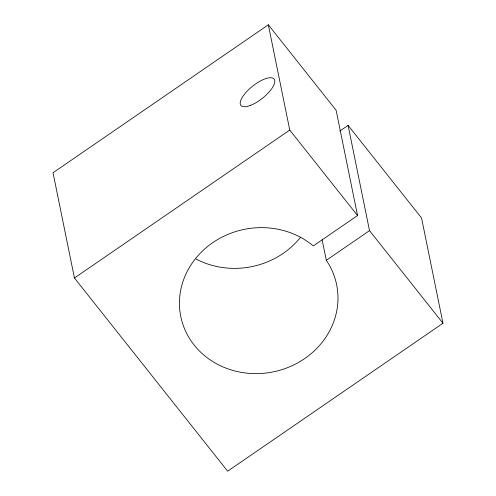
<?xml version="1.0" encoding="UTF-8"?>
<svg xmlns="http://www.w3.org/2000/svg" width="496" height="496" viewBox="0 0 496 496"><rect width="100%" height="100%" fill="white"/><g stroke="black" fill="none" stroke-linecap="round" stroke-linejoin="round"><path stroke-width="0.74" d="M348.099 125.376L369.514 230.634L326.3 260.326A79.54 72.72 -11.5 0 1 267.685 372.825A79.54 72.72 -11.5 0 1 183.526 279.905A79.54 72.72 -11.5 0 1 313.28 245.948L357.542 215.531L336.127 110.273L268.336 24.8L53.029 172.751L74.443 278.008L227.664 471.2L442.971 323.249L421.557 217.992L348.099 125.376L339.841 131.049M74.443 278.008L289.751 130.057L268.336 24.8M289.751 130.057L357.542 215.531M369.514 230.634L442.971 323.249M322.146 239.884L326.3 260.326M300.471 237.398A79.54 72.72 -11.5 0 1 196.025 258.999M250.387 105.437A21.21 7.793 -38.4 0 0 274.734 80.389A21.21 7.793 -38.4 0 0 247.417 90.849A21.21 7.793 -38.4 0 0 250.387 105.437"/></g></svg>
